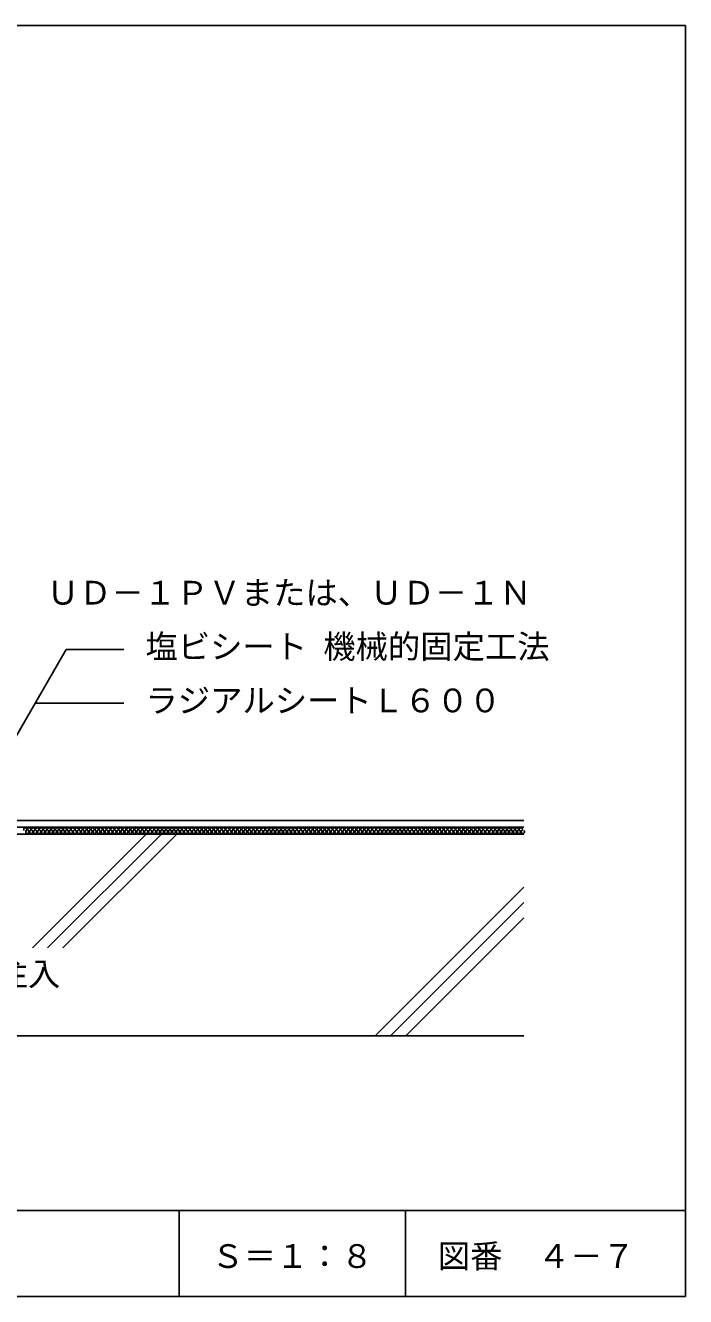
# Model space of a CAD drawing. Units: millimetres, scale not verified. Extents: x -690 to 590, y 50 to 994.
# Drawn here: x 99 to 590, y 50 to 994 of the extents above; entities that cross this region are included whole.
import ezdxf
from ezdxf.enums import TextEntityAlignment as Align

# ---------------------------------------------------------------- set-up
doc = ezdxf.new("R2010")
doc.units = ezdxf.units.MM
doc.header["$LTSCALE"] = 8
for name, color, linetype in [('4-2', 7, 'Continuous'), ('4-3', 3, 'Continuous'), ('4-4', 2, 'Continuous'), ('4-A', 7, 'Continuous'), ('4-D', 4, 'Continuous'), ('4-E', 4, 'Continuous'), ('F-2', 7, 'Continuous'), ('F-5', 6, 'Continuous'), ('F-7', 1, 'Continuous'), ('F-A', 7, 'Continuous')]:
    doc.layers.add(name, color=color, linetype=linetype)
doc.styles.add('HG丸ｺﾞｼｯｸM-PRO', font='')
doc.styles.add('ＭＳ ゴシック', font='')
doc.styles.get('HG丸ｺﾞｼｯｸM-PRO').set_extended_font_data('HG丸ｺﾞｼｯｸM-PRO')
doc.styles.get('ＭＳ ゴシック').set_extended_font_data('MS Gothic')

msp = doc.modelspace()

# ---------------------------------------------------------------- linework, layer by layer
at = {"layer": '4-2'}
for p, q in [((-384.311, 398.772), (469.52, 398.772)), ((-420.48, 393.772), (469.52, 393.772))]:
    msp.add_line(p, q, dxfattribs=at)
at = {"layer": '4-3'}
msp.add_line((-270.48, 243.772), (469.52, 243.772), dxfattribs=at)
at = {"layer": '4-4'}
msp.add_line((-74.808, 403.772), (469.52, 403.772), dxfattribs=at)
at = {"layer": '4-A'}
for p, q in [((51.845, 396.225), (129.584, 530.872)), ((172.488, 530.872), (129.584, 530.872)), ((172.488, 490.872), (106.49, 490.872))]:
    msp.add_line(p, q, dxfattribs=at)
at = {"layer": '4-D'}
for centre, start, end in [((99.238, 397.23), 307.52351, 232.47649), ((102.182, 397.23), 307.52351, 232.47649), ((105.126, 397.23), 307.52351, 232.47649), ((108.07, 397.23), 307.52351, 232.47649), ((111.014, 397.23), 307.52351, 232.47649), ((113.958, 397.23), 307.52351, 232.47649), ((116.902, 397.23), 307.52351, 232.47649), ((119.846, 397.23), 307.52351, 232.47649), ((122.79, 397.23), 307.52351, 232.47649), ((125.734, 397.23), 307.52351, 232.47649), ((128.677, 397.23), 307.52351, 232.47649), ((131.621, 397.23), 307.52351, 232.47649), ((134.565, 397.23), 307.52351, 232.47649), ((137.509, 397.23), 307.52351, 232.47649), ((140.453, 397.23), 307.52351, 232.47649), ((143.397, 397.23), 307.52351, 232.47649), ((146.341, 397.23), 307.52351, 232.47649), ((149.285, 397.23), 307.52351, 232.47649), ((152.229, 397.23), 307.52351, 232.47649), ((155.173, 397.23), 307.52351, 232.47649), ((158.117, 397.23), 307.52351, 232.47649), ((161.061, 397.23), 307.52351, 232.47649), ((164.005, 397.23), 307.52351, 232.47649), ((166.948, 397.23), 307.52351, 232.47649), ((169.892, 397.23), 307.52351, 232.47649), ((172.836, 397.23), 307.52351, 232.47649), ((175.78, 397.23), 307.52351, 232.47649), ((178.724, 397.23), 307.52351, 232.47649), ((181.668, 397.23), 307.52351, 232.47649), ((184.612, 397.23), 307.52351, 232.47649), ((187.556, 397.23), 307.52351, 232.47649), ((190.5, 397.23), 307.52351, 232.47649), ((193.444, 397.23), 307.52351, 232.47649), ((196.388, 397.23), 307.52351, 232.47649), ((199.332, 397.23), 307.52351, 232.47649), ((202.275, 397.23), 307.52351, 232.47649), ((205.219, 397.23), 307.52351, 232.47649), ((208.163, 397.23), 307.52351, 232.47649), ((211.107, 397.23), 307.52351, 232.47649), ((214.051, 397.23), 307.52351, 232.47649), ((216.995, 397.23), 307.52351, 232.47649), ((219.939, 397.23), 307.52351, 232.47649), ((222.883, 397.23), 307.52351, 232.47649), ((225.827, 397.23), 307.52351, 232.47649), ((228.771, 397.23), 307.52351, 232.47649), ((231.715, 397.23), 307.52351, 232.47649), ((234.659, 397.23), 307.52351, 232.47649), ((237.603, 397.23), 307.52351, 232.47649), ((240.546, 397.23), 307.52351, 232.47649), ((243.49, 397.23), 307.52351, 232.47649), ((246.434, 397.23), 307.52351, 232.47649), ((249.378, 397.23), 307.52351, 232.47649), ((252.322, 397.23), 307.52351, 232.47649), ((255.266, 397.23), 307.52351, 232.47649), ((258.21, 397.23), 307.52351, 232.47649), ((261.154, 397.23), 307.52351, 232.47649), ((264.098, 397.23), 307.52351, 232.47649), ((267.042, 397.23), 307.52351, 232.47649), ((269.986, 397.23), 307.52351, 232.47649), ((272.93, 397.23), 307.52351, 232.47649), ((275.873, 397.23), 307.52351, 232.47649), ((278.817, 397.23), 307.52351, 232.47649), ((281.761, 397.23), 307.52351, 232.47649), ((284.705, 397.23), 307.52351, 232.47649), ((287.649, 397.23), 307.52351, 232.47649), ((290.593, 397.23), 307.52351, 232.47649), ((293.537, 397.23), 307.52351, 232.47649), ((296.481, 397.23), 307.52351, 232.47649), ((299.425, 397.23), 307.52351, 232.47649), ((302.369, 397.23), 307.52351, 232.47649), ((305.313, 397.23), 307.52351, 232.47649), ((308.257, 397.23), 307.52351, 232.47649), ((311.201, 397.23), 307.52351, 232.47649), ((314.144, 397.23), 307.52351, 232.47649), ((317.088, 397.23), 307.52351, 232.47649), ((320.032, 397.23), 307.52351, 232.47649), ((322.976, 397.23), 307.52351, 232.47649), ((325.92, 397.23), 307.52351, 232.47649), ((328.864, 397.23), 307.52351, 232.47649), ((331.808, 397.23), 307.52351, 232.47649), ((334.752, 397.23), 307.52351, 232.47649), ((337.696, 397.23), 307.52351, 232.47649), ((340.64, 397.23), 307.52351, 232.47649), ((343.584, 397.23), 307.52351, 232.47649), ((346.528, 397.23), 307.52351, 232.47649), ((349.471, 397.23), 307.52351, 232.47649), ((352.415, 397.23), 307.52351, 232.47649), ((355.359, 397.23), 307.52351, 232.47649), ((358.303, 397.23), 307.52351, 232.47649), ((361.247, 397.23), 307.52351, 232.47649), ((364.191, 397.23), 307.52351, 232.47649), ((367.135, 397.23), 307.52351, 232.47649), ((370.079, 397.23), 307.52351, 232.47649), ((373.023, 397.23), 307.52351, 232.47649), ((375.967, 397.23), 307.52351, 232.47649), ((378.911, 397.23), 307.52351, 232.47649), ((381.855, 397.23), 307.52351, 232.47649), ((384.799, 397.23), 307.52351, 232.47649), ((387.742, 397.23), 307.52351, 232.47649), ((390.686, 397.23), 307.52351, 232.47649), ((393.63, 397.23), 307.52351, 232.47649), ((396.574, 397.23), 307.52351, 232.47649), ((399.518, 397.23), 307.52351, 232.47649), ((402.462, 397.23), 307.52351, 232.47649), ((405.406, 397.23), 307.52351, 232.47649), ((408.35, 397.23), 307.52351, 232.47649), ((411.294, 397.23), 307.52351, 232.47649), ((414.238, 397.23), 307.52351, 232.47649), ((417.182, 397.23), 307.52351, 232.47649), ((420.126, 397.23), 307.52351, 232.47649), ((423.07, 397.23), 307.52351, 232.47649), ((426.013, 397.23), 307.52351, 232.47649), ((428.957, 397.23), 307.52351, 232.47649), ((431.901, 397.23), 307.52351, 232.47649), ((434.845, 397.23), 307.52351, 232.47649), ((437.789, 397.23), 307.52351, 232.47649), ((440.733, 397.23), 307.52351, 232.47649), ((443.677, 397.23), 307.52351, 232.47649), ((446.621, 397.23), 307.52351, 232.47649), ((449.565, 397.23), 307.52351, 232.47649), ((452.509, 397.23), 307.52351, 232.47649), ((455.453, 397.23), 307.52351, 232.47649), ((458.397, 397.23), 307.52351, 232.47649), ((461.34, 397.23), 307.52351, 232.47649), ((464.284, 397.23), 307.52351, 232.47649), ((467.228, 397.23), 307.52351, 232.47649), ((100.71, 395.313), 127.52351, 52.47649), ((103.654, 395.313), 127.52351, 52.47649), ((106.598, 395.313), 127.52351, 52.47649), ((109.542, 395.313), 127.52351, 52.47649), ((112.486, 395.313), 127.52351, 52.47649), ((115.43, 395.313), 127.52351, 52.47649), ((118.374, 395.313), 127.52351, 52.47649), ((121.318, 395.313), 127.52351, 52.47649), ((124.262, 395.313), 127.52351, 52.47649), ((127.206, 395.313), 127.52351, 52.47649), ((130.149, 395.313), 127.52351, 52.47649), ((133.093, 395.313), 127.52351, 52.47649), ((136.037, 395.313), 127.52351, 52.47649), ((138.981, 395.313), 127.52351, 52.47649), ((141.925, 395.313), 127.52351, 52.47649), ((144.869, 395.313), 127.52351, 52.47649), ((147.813, 395.313), 127.52351, 52.47649), ((150.757, 395.313), 127.52351, 52.47649), ((153.701, 395.313), 127.52351, 52.47649), ((156.645, 395.313), 127.52351, 52.47649), ((159.589, 395.313), 127.52351, 52.47649), ((162.533, 395.313), 127.52351, 52.47649), ((165.476, 395.313), 127.52351, 52.47649), ((168.42, 395.313), 127.52351, 52.47649), ((171.364, 395.313), 127.52351, 52.47649), ((174.308, 395.313), 127.52351, 52.47649), ((177.252, 395.313), 127.52351, 52.47649), ((180.196, 395.313), 127.52351, 52.47649), ((183.14, 395.313), 127.52351, 52.47649), ((186.084, 395.313), 127.52351, 52.47649), ((189.028, 395.313), 127.52351, 52.47649), ((191.972, 395.313), 127.52351, 52.47649), ((194.916, 395.313), 127.52351, 52.47649), ((197.86, 395.313), 127.52351, 52.47649), ((200.804, 395.313), 127.52351, 52.47649), ((203.747, 395.313), 127.52351, 52.47649), ((206.691, 395.313), 127.52351, 52.47649), ((209.635, 395.313), 127.52351, 52.47649), ((212.579, 395.313), 127.52351, 52.47649), ((215.523, 395.313), 127.52351, 52.47649), ((218.467, 395.313), 127.52351, 52.47649), ((221.411, 395.313), 127.52351, 52.47649), ((224.355, 395.313), 127.52351, 52.47649), ((227.299, 395.313), 127.52351, 52.47649), ((230.243, 395.313), 127.52351, 52.47649), ((233.187, 395.313), 127.52351, 52.47649), ((236.131, 395.313), 127.52351, 52.47649), ((239.074, 395.313), 127.52351, 52.47649), ((242.018, 395.313), 127.52351, 52.47649), ((244.962, 395.313), 127.52351, 52.47649), ((247.906, 395.313), 127.52351, 52.47649), ((250.85, 395.313), 127.52351, 52.47649), ((253.794, 395.313), 127.52351, 52.47649), ((256.738, 395.313), 127.52351, 52.47649), ((259.682, 395.313), 127.52351, 52.47649), ((262.626, 395.313), 127.52351, 52.47649), ((265.57, 395.313), 127.52351, 52.47649), ((268.514, 395.313), 127.52351, 52.47649), ((271.458, 395.313), 127.52351, 52.47649), ((274.402, 395.313), 127.52351, 52.47649), ((277.345, 395.313), 127.52351, 52.47649), ((280.289, 395.313), 127.52351, 52.47649), ((283.233, 395.313), 127.52351, 52.47649), ((286.177, 395.313), 127.52351, 52.47649), ((289.121, 395.313), 127.52351, 52.47649), ((292.065, 395.313), 127.52351, 52.47649), ((295.009, 395.313), 127.52351, 52.47649), ((297.953, 395.313), 127.52351, 52.47649), ((300.897, 395.313), 127.52351, 52.47649), ((303.841, 395.313), 127.52351, 52.47649), ((306.785, 395.313), 127.52351, 52.47649), ((309.729, 395.313), 127.52351, 52.47649), ((312.672, 395.313), 127.52351, 52.47649), ((315.616, 395.313), 127.52351, 52.47649), ((318.56, 395.313), 127.52351, 52.47649), ((321.504, 395.313), 127.52351, 52.47649), ((324.448, 395.313), 127.52351, 52.47649), ((327.392, 395.313), 127.52351, 52.47649), ((330.336, 395.313), 127.52351, 52.47649), ((333.28, 395.313), 127.52351, 52.47649), ((336.224, 395.313), 127.52351, 52.47649), ((339.168, 395.313), 127.52351, 52.47649), ((342.112, 395.313), 127.52351, 52.47649), ((345.056, 395.313), 127.52351, 52.47649), ((348, 395.313), 127.52351, 52.47649), ((350.943, 395.313), 127.52351, 52.47649), ((353.887, 395.313), 127.52351, 52.47649), ((356.831, 395.313), 127.52351, 52.47649), ((359.775, 395.313), 127.52351, 52.47649), ((362.719, 395.313), 127.52351, 52.47649), ((365.663, 395.313), 127.52351, 52.47649), ((368.607, 395.313), 127.52351, 52.47649), ((371.551, 395.313), 127.52351, 52.47649), ((374.495, 395.313), 127.52351, 52.47649), ((377.439, 395.313), 127.52351, 52.47649), ((380.383, 395.313), 127.52351, 52.47649), ((383.327, 395.313), 127.52351, 52.47649), ((386.271, 395.313), 127.52351, 52.47649), ((389.214, 395.313), 127.52351, 52.47649), ((392.158, 395.313), 127.52351, 52.47649), ((395.102, 395.313), 127.52351, 52.47649), ((398.046, 395.313), 127.52351, 52.47649), ((400.99, 395.313), 127.52351, 52.47649), ((403.934, 395.313), 127.52351, 52.47649), ((406.878, 395.313), 127.52351, 52.47649), ((409.822, 395.313), 127.52351, 52.47649), ((412.766, 395.313), 127.52351, 52.47649), ((415.71, 395.313), 127.52351, 52.47649), ((418.654, 395.313), 127.52351, 52.47649), ((421.598, 395.313), 127.52351, 52.47649), ((424.541, 395.313), 127.52351, 52.47649), ((427.485, 395.313), 127.52351, 52.47649), ((430.429, 395.313), 127.52351, 52.47649), ((433.373, 395.313), 127.52351, 52.47649), ((436.317, 395.313), 127.52351, 52.47649), ((439.261, 395.313), 127.52351, 52.47649), ((442.205, 395.313), 127.52351, 52.47649), ((445.149, 395.313), 127.52351, 52.47649), ((448.093, 395.313), 127.52351, 52.47649), ((451.037, 395.313), 127.52351, 52.47649), ((453.981, 395.313), 127.52351, 52.47649), ((456.925, 395.313), 127.52351, 52.47649), ((459.869, 395.313), 127.52351, 52.47649), ((462.812, 395.313), 127.52351, 52.47649), ((465.756, 395.313), 127.52351, 52.47649), ((468.7, 395.313), 127.52351, 52.47649)]:
    msp.add_arc(centre, 1.208, start, end, dxfattribs=at)
at = {"layer": '4-E'}
for p, q in [((104.511, 309.2), (189.083, 393.772)), ((115.824, 309.2), (200.396, 393.772)), ((127.138, 309.2), (211.71, 393.772)), ((359.083, 243.772), (469.52, 354.209)), ((370.396, 243.772), (469.52, 342.896)), ((381.71, 243.772), (469.52, 331.582))]:
    msp.add_line(p, q, dxfattribs=at)
at = {"layer": 'F-2'}
for p, q in [((213.52, 114.248), (213.52, 50.248)), ((381.52, 114.248), (381.52, 50.248))]:
    msp.add_line(p, q, dxfattribs=at)
at = {"layer": 'F-5'}
msp.add_line((-690.48, 114.248), (589.52, 114.248), dxfattribs=at)
at = {"layer": 'F-7'}
for p, q in [((-690.48, 994.248), (589.52, 994.248)), ((589.52, 994.248), (589.52, 50.248)), ((-690.48, 50.248), (589.52, 50.248))]:
    msp.add_line(p, q, dxfattribs=at)

# ---------------------------------------------------------------- texts
at = {"layer": '4-A', "style": 'ＭＳ ゴシック'}
for s, p in [('ＵＤ－１ＰＶまたは、ＵＤ－１Ｎ', (115.204, 558.872)), ('塩ビシート 機械的固定工法', (188.488, 518.872)), ('ラジアルシートＬ６００', (188.488, 478.872)), ('ＥＬ-2001注入', (-30.669, 275.807))]:
    msp.add_text(s, height=17.6, dxfattribs=at).set_placement(p, align=Align.BOTTOM_LEFT)
at = {"layer": 'F-A', "style": 'HG丸ｺﾞｼｯｸM-PRO'}
for s, p in [('Ｓ＝１：８', (237.52, 66.248)), ('図番', (405.52, 66.248)), ('４－７', (479.788, 66.248))]:
    msp.add_text(s, height=17.6, dxfattribs=at).set_placement(p, align=Align.BOTTOM_LEFT)

doc.saveas('drawing.dxf')
